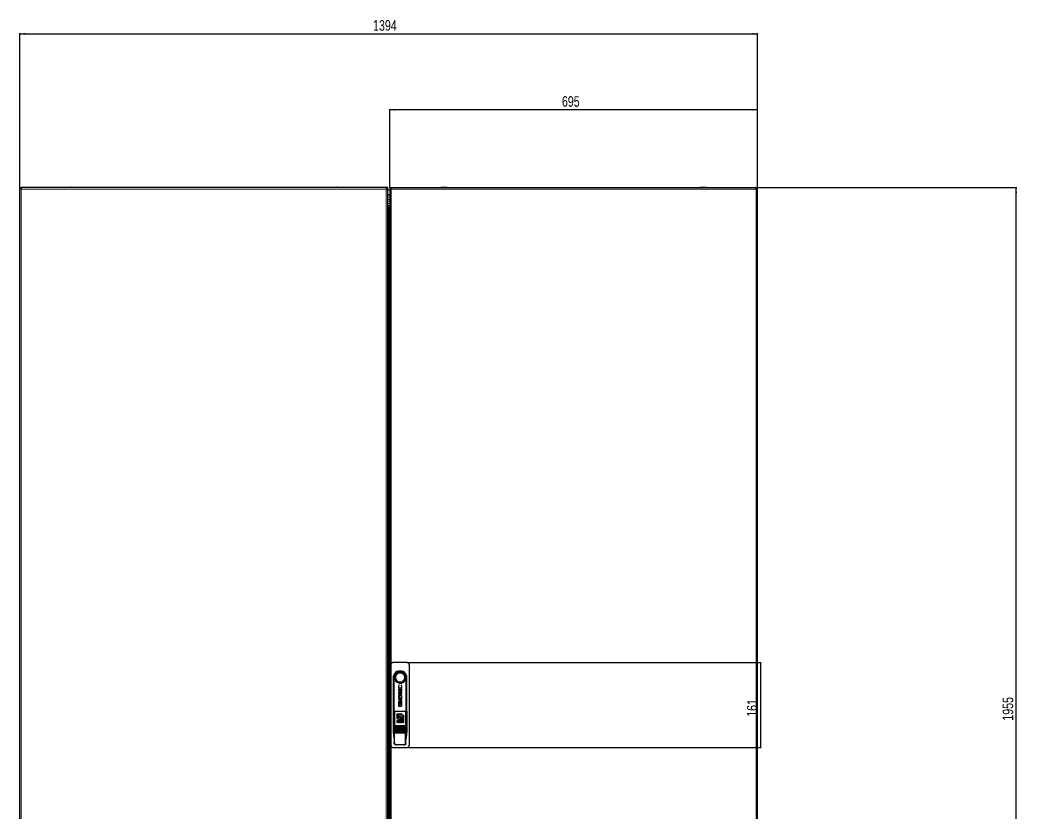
# Model space of a CAD drawing. Header units: millimetres. Extents: x -1414 to 3358, y -1920 to 1219.
# Drawn here: x 1473 to 3358, y -423 to 1073 of the extents above; entities that cross this region are included whole.
import ezdxf

# ---------------------------------------------------------------- set-up
doc = ezdxf.new("R2010")
doc.units = ezdxf.units.MM
doc.layers.add('FORMAT', color=7, linetype='Continuous')
doc.styles.add('SLDTEXTSTYLE0', font='TXT', dxfattribs={"width": 0.75})
doc.dimstyles.new('SLDDIMSTYLE0', dxfattribs={"dimtxt": 20, "dimasz": 10, "dimexe": 0, "dimexo": 0.0625, "dimgap": 5, "dimtad": 2, "dimdec": 1, "dimrnd": 1e-09, "dimzin": 12, "dimdsep": 46, "dimtxsty": 'SLDTEXTSTYLE0', "dimsah": 1, "dimcen": 0.09, "dimadec": 0, "dimazin": 3, "dimtfac": 1, "dimtofl": 0, "dimtmove": 0, "dimatfit": 3, "dimfxl": 0, "dimfrac": 2, "dimtolj": 1, "dimtzin": 12, "dimarcsym": 0})

# ---------------------------------------------------------------- blocks, each defined once
blk = doc.blocks.new('_D')
at = {"layer": 'FORMAT'}
for p, q in [((2865, 756.3), (3357.2, 756.3)), ((3356.2, -1198.7), (3356.2, 756.3)), ((2865, -1198.7), (3357.2, -1198.7))]:
    blk.add_line(p, q, dxfattribs=at)
for points in [[(3356.2, 756.3), (3354.7, 746.3), (3357.7, 746.3)], [(3356.2, -1198.7), (3357.7, -1188.7), (3354.7, -1188.7)]]:
    blk.add_solid(points, dxfattribs=at)
at = {"layer": 'FORMAT', "insert": (3330.4, -250.8), "char_height": 20, "attachment_point": 1, "rotation": 90, "style": 'SLDTEXTSTYLE0'}
blk.add_mtext('1955', dxfattribs=at)
blk = doc.blocks.new('_D_1')
at = {"layer": 'FORMAT'}
for p, q in [((1473.3, 756.3), (1473.3, 1048)), ((1473.3, 1047), (2867.3, 1047)), ((2867.3, 756.3), (2867.3, 1048))]:
    blk.add_line(p, q, dxfattribs=at)
for points in [[(1473.3, 1047), (1483.3, 1045.5), (1483.3, 1048.6)], [(2867.3, 1047), (2857.3, 1048.6), (2857.3, 1045.5)]]:
    blk.add_solid(points, dxfattribs=at)
at = {"layer": 'FORMAT', "insert": (2140.7, 1072.8), "char_height": 20, "attachment_point": 1, "style": 'SLDTEXTSTYLE0'}
blk.add_mtext('1394', dxfattribs=at)
blk = doc.blocks.new('_D_2')
at = {"layer": 'FORMAT'}
for p, q in [((2172.3, 756.3), (2172.3, 904.3)), ((2867.3, 903.3), (2172.3, 903.3)), ((2867.3, 756.3), (2867.3, 904.3))]:
    blk.add_line(p, q, dxfattribs=at)
for points in [[(2172.3, 903.3), (2182.3, 901.7), (2182.3, 904.8)], [(2867.3, 903.3), (2857.3, 904.8), (2857.3, 901.7)]]:
    blk.add_solid(points, dxfattribs=at)
at = {"layer": 'FORMAT', "insert": (2497.6, 929.1), "char_height": 20, "attachment_point": 1, "style": 'SLDTEXTSTYLE0'}
blk.add_mtext('695', dxfattribs=at)
blk = doc.blocks.new('_D_3')
at = {"layer": 'FORMAT'}
for p, q in [((2203.8, -140.7), (2874.1, -140.7)), ((2873.1, -140.7), (2873.1, -301.7)), ((2203.8, -301.7), (2874.1, -301.7))]:
    blk.add_line(p, q, dxfattribs=at)
for points in [[(2873.1, -140.7), (2871.6, -150.7), (2874.6, -150.7)], [(2873.1, -301.7), (2874.6, -291.7), (2871.6, -291.7)]]:
    blk.add_solid(points, dxfattribs=at)
at = {"layer": 'FORMAT', "insert": (2847.3, -243.4), "char_height": 20, "attachment_point": 1, "rotation": 90, "style": 'SLDTEXTSTYLE0'}
blk.add_mtext('161', dxfattribs=at)

msp = doc.modelspace()

# ---------------------------------------------------------------- linework, layer by layer
at = {"color": 7, "linetype": 'Continuous', "lineweight": 25}
for p, q in [((1473.28, 756.28), (1475.28, 756.28)), ((1473.28, -1198.72), (1473.28, 756.28)), ((1475.58, 754.28), (1475.58, 756.28)), ((2165.98, 756.28), (1475.58, 756.28)), ((1569.53, 757.03), (1569.53, 756.28)), ((1569.78, 757.28), (1580.78, 757.28)), ((1581.03, 756.28), (1581.03, 757.03)), ((2060.53, 757.03), (2060.53, 756.28)), ((2060.78, 757.28), (2063.27, 757.28)), ((2063.27, 757.28), (2071.78, 757.28)), ((2072.03, 756.28), (2072.03, 757.03)), ((2165.98, 756.28), (2165.98, 754.28)), ((2168.28, 756.28), (2166.28, 756.28)), ((2168.28, -1198.72), (2168.28, 756.28)), ((2172.28, 756.28), (2174.28, 756.28)), ((2172.28, 756.28), (2172.28, -1198.72)), ((2174.58, 756.28), (2174.58, 754.57)), ((2174.58, 756.28), (2864.98, 756.28)), ((2268.53, 757.03), (2268.53, 756.28)), ((2268.78, 757.28), (2279.78, 757.28)), ((2280.03, 756.28), (2280.03, 757.03)), ((2759.53, 757.03), (2759.53, 756.28)), ((2759.78, 757.28), (2762.27, 757.28)), ((2762.27, 757.28), (2770.78, 757.28)), ((2771.03, 756.28), (2771.03, 757.03)), ((2864.98, 754.58), (2864.98, 756.28)), ((2867.28, 756.28), (2865.28, 756.28)), ((2867.28, -1198.72), (2867.28, 756.28)), ((2172.28, 751.28), (2168.28, 751.28)), ((2168.82, 722.48), (2168.28, 722.48)), ((2168.41, 718.48), (2168.28, 718.48)), ((2174.28, -146.22), (2174.28, -296.22)), ((2203.78, -140.72), (2179.78, -140.72)), ((2209.28, -296.22), (2209.28, -146.22)), ((2178.78, -169.72), (2178.78, -272.72)), ((2180.78, -232.72), (2180.78, -172.72)), ((2180.78, -172.72), (2180.78, -172.72)), ((2189.08, -183.04), (2188.55, -186.2)), ((2190.16, -183.42), (2189.08, -183.04)), ((2190.16, -183.71), (2190.16, -183.42)), ((2194.57, -183.44), (2193.76, -183.16)), ((2193.76, -183.16), (2193.76, -183.39)), ((2195, -186.22), (2194.57, -183.44)), ((2202.78, -172.72), (2202.78, -232.72)), ((2202.78, -172.72), (2202.78, -172.72)), ((2204.78, -272.72), (2204.78, -169.72)), ((2191.42, -195.39), (2188.63, -191.59)), ((2188.63, -191.59), (2188.63, -193.28)), ((2188.63, -193.28), (2191.59, -197.27)), ((2191.59, -197.27), (2188.63, -197.27)), ((2188.63, -197.27), (2188.63, -199.5)), ((2188.63, -199.5), (2194.92, -199.5)), ((2188.64, -205.9), (2188.64, -210.13)), ((2189.59, -205.24), (2189.51, -206.21)), ((2189.51, -206.21), (2189.51, -207.77)), ((2194.92, -191.5), (2191.42, -195.39)), ((2192.28, -197.27), (2194.92, -194.24)), ((2194.92, -197.27), (2192.28, -197.27)), ((2194.15, -207.77), (2194.15, -206.35)), ((2194.9, -205.08), (2194.72, -203.46)), ((2194.93, -206.08), (2194.9, -205.08)), ((2194.92, -194.24), (2194.92, -191.5)), ((2194.92, -199.5), (2194.92, -197.27)), ((2194.93, -206.1), (2194.93, -206.08)), ((2194.93, -206.12), (2194.93, -206.1)), ((2194.93, -210.13), (2194.93, -206.12)), ((2188.63, -214.72), (2188.63, -222.57)), ((2188.64, -210.13), (2194.93, -210.13)), ((2189.14, -221.1), (2189.14, -214.86)), ((2189.14, -214.86), (2189.72, -214.86)), ((2194.44, -221.1), (2189.14, -221.1)), ((2189.72, -214.07), (2189.29, -214.07)), ((2189.29, -223.22), (2194.26, -223.22)), ((2189.51, -207.77), (2194.15, -207.77)), ((2189.72, -214.86), (2189.72, -214.07)), ((2191.45, -218.04), (2191.72, -217.9)), ((2191.74, -212.36), (2191.51, -212.22)), ((2191.65, -218.51), (2192.33, -218.51)), ((2192.48, -211.84), (2191.81, -211.84)), ((2191.87, -217.78), (2192.11, -217.51)), ((2192.11, -212.77), (2191.88, -212.49)), ((2192.22, -215.14), (2192.49, -213.58)), ((2192.5, -216.71), (2192.22, -215.14)), ((2192.49, -213.58), (2192.26, -213.01)), ((2192.27, -217.27), (2192.5, -216.71)), ((2192.72, -218.51), (2193.42, -218.51)), ((2193.57, -211.84), (2192.87, -211.84)), ((2194.44, -217.42), (2194.44, -221.1)), ((2194.92, -222.57), (2194.92, -214.72)), ((2178.81, -232.72), (2178.81, -273.22)), ((2178.81, -232.72), (2181.44, -232.72)), ((2181.44, -232.72), (2202.12, -232.72)), ((2181.44, -232.72), (2181.44, -260.72)), ((2185.43, -237.72), (2195.2, -237.72)), ((2185.43, -237.72), (2185.43, -247.48)), ((2187.39, -239.67), (2187.39, -245.53)), ((2187.39, -239.67), (2193.24, -239.67)), ((2188.36, -240.65), (2188.36, -245.53)), ((2193.24, -240.65), (2188.36, -240.65)), ((2190.31, -242.6), (2190.31, -245.53)), ((2190.31, -242.6), (2193.24, -242.6)), ((2193.24, -239.67), (2193.24, -240.65)), ((2193.24, -242.6), (2193.24, -245.53)), ((2195.2, -237.72), (2195.2, -240.65)), ((2195.2, -240.65), (2198.12, -240.65)), ((2195.2, -242.6), (2195.2, -247.48)), ((2195.2, -242.6), (2196.17, -242.6)), ((2196.17, -242.6), (2196.17, -248.45)), ((2198.12, -240.65), (2198.12, -250.41)), ((2202.12, -232.72), (2202.12, -260.72)), ((2202.12, -232.72), (2204.74, -232.72)), ((2204.74, -232.72), (2204.74, -273.22)), ((2181.18, -260.82), (2181.38, -260.82)), ((2202.17, -260.82), (2181.38, -260.82)), ((2202.17, -262.22), (2181.38, -262.22)), ((2202.17, -263.62), (2181.38, -263.62)), ((2188.36, -247.48), (2185.43, -247.48)), ((2187.5, -251.28), (2185.44, -251.28)), ((2185.44, -251.28), (2185.44, -254.25)), ((2185.44, -254.25), (2186.31, -254.25)), ((2186.31, -251.77), (2186.31, -252.57)), ((2186.31, -251.77), (2187.38, -251.77)), ((2187.34, -252.57), (2186.31, -252.57)), ((2186.31, -253.07), (2186.31, -254.25)), ((2186.31, -253.07), (2187.24, -253.07)), ((2188.36, -245.53), (2187.39, -245.53)), ((2187.87, -253.55), (2187.89, -253.87)), ((2188.02, -254.25), (2188.98, -254.25)), ((2188.36, -247.48), (2188.36, -250.41)), ((2198.12, -250.41), (2188.36, -250.41)), ((2188.81, -253.81), (2188.79, -253.46)), ((2188.81, -253.81), (2188.81, -253.83)), ((2188.98, -254.16), (2188.98, -254.25)), ((2190.82, -251.28), (2189.28, -254.25)), ((2189.28, -254.25), (2190.22, -254.25)), ((2190.22, -254.25), (2190.5, -253.64)), ((2193.24, -245.53), (2190.31, -245.53)), ((2190.31, -247.48), (2190.31, -248.45)), ((2190.31, -247.48), (2195.2, -247.48)), ((2196.17, -248.45), (2190.31, -248.45)), ((2190.5, -253.64), (2192.17, -253.64)), ((2190.74, -253.15), (2191.33, -251.88)), ((2191.93, -253.15), (2190.74, -253.15)), ((2191.84, -251.28), (2190.82, -251.28)), ((2191.33, -251.88), (2191.93, -253.15)), ((2193.4, -254.25), (2191.84, -251.28)), ((2192.17, -253.64), (2192.47, -254.25)), ((2192.47, -254.25), (2193.4, -254.25)), ((2195.16, -251.28), (2193.85, -251.28)), ((2193.85, -251.28), (2193.85, -254.25)), ((2193.85, -254.25), (2194.69, -254.25)), ((2194.69, -251.85), (2194.69, -254.25)), ((2194.69, -251.85), (2195.57, -254.25)), ((2196.02, -253.54), (2195.16, -251.28)), ((2195.57, -254.25), (2196.48, -254.25)), ((2196.87, -251.28), (2196.02, -253.54)), ((2196.48, -254.25), (2197.36, -251.85)), ((2198.19, -251.28), (2196.87, -251.28)), ((2197.36, -251.85), (2197.36, -254.25)), ((2197.36, -254.25), (2198.19, -254.25)), ((2198.19, -251.28), (2198.19, -254.25)), ((2202.17, -260.82), (2202.38, -260.82)), ((2178.81, -273.22), (2181.44, -273.22)), ((2178.81, -273.72), (2181.44, -273.72)), ((2180.78, -273.72), (2180.78, -273.22)), ((2202.17, -265.02), (2181.38, -265.02)), ((2202.17, -266.42), (2181.38, -266.42)), ((2202.17, -267.82), (2181.38, -267.82)), ((2202.17, -269.22), (2181.38, -269.22)), ((2202.17, -270.62), (2181.38, -270.62)), ((2181.44, -271.92), (2181.44, -273.22)), ((2181.44, -273.22), (2202.12, -273.22)), ((2181.44, -293.72), (2181.44, -273.72)), ((2181.44, -273.72), (2202.12, -273.72)), ((2202.12, -271.92), (2202.12, -273.22)), ((2202.12, -273.22), (2204.74, -273.22)), ((2202.12, -293.72), (2202.12, -273.72)), ((2202.12, -273.72), (2204.74, -273.72)), ((2202.78, -273.22), (2202.78, -273.72)), ((2180.82, -293.72), (2180.82, -290.63)), ((2185.05, -296.72), (2184.12, -296.72)), ((2198.51, -296.72), (2185.05, -296.72)), ((2199.44, -296.72), (2198.51, -296.72)), ((2202.74, -293.72), (2202.74, -290.63)), ((2179.78, -301.72), (2203.78, -301.72))]:
    msp.add_line(p, q, dxfattribs=at)
at = {"color": 8, "linetype": 'Continuous', "lineweight": 18}
for p, q in [((1581.03, 757.03), (1569.53, 757.03)), ((2063.13, 757.03), (2060.53, 757.03)), ((2072.03, 757.03), (2063.13, 757.03)), ((2280.03, 757.03), (2268.53, 757.03)), ((2762.13, 757.03), (2759.53, 757.03)), ((2771.03, 757.03), (2762.13, 757.03)), ((1475.88, 753.68), (1475.88, -1196.12)), ((2165.68, 753.68), (1475.88, 753.68)), ((2165.68, -1196.12), (2165.68, 753.68)), ((2172.28, 743.56), (2168.28, 743.56)), ((2172.28, 742.11), (2168.28, 742.11)), ((2172.28, 738.34), (2168.28, 738.34)), ((2864.68, 753.68), (2174.88, 753.68)), ((2174.88, 753.68), (2174.88, -143.88)), ((2864.68, -1196.12), (2864.68, 753.68)), ((2172.28, 734.02), (2168.28, 734.02)), ((2172.28, 730.79), (2168.28, 730.79)), ((2172.28, 726.47), (2168.28, 726.47)), ((2169.29, -1165.85), (2169.29, 723.41)), ((2169.76, 723.43), (2169.76, -1165.87)), ((2170.33, -1165.53), (2170.33, 723.1)), ((2171.68, 723.1), (2171.68, -1165.53)), ((2181.44, -260.72), (2202.12, -260.72)), ((2174.88, -298.56), (2174.88, -1196.12)), ((2180.82, -293.72), (2181.44, -293.72)), ((2202.12, -293.72), (2202.74, -293.72))]:
    msp.add_line(p, q, dxfattribs=at)
at = {"color": 7, "linetype": 'Continuous', "lineweight": 25}
for centre, radius, start, end in [((1569.78, 757.03), 0.25, 90, 180), ((1580.78, 757.03), 0.25, 0, 90), ((2060.78, 757.03), 0.25, 90, 180), ((2071.78, 757.03), 0.25, 0, 90), ((2268.78, 757.03), 0.25, 90, 180), ((2279.78, 757.03), 0.25, 0, 90), ((2759.78, 757.03), 0.25, 90, 180), ((2770.78, 757.03), 0.25, 0, 90), ((2191.78, -169.72), 13, 144.60565, 180), ((2191.78, -169.72), 11.4, 344.74488, 195.25752), ((2191.78, -169.72), 13, 35.39435, 144.60565), ((2191.78, -169.72), 13, 0, 35.39435), ((2191.78, -272.72), 13, 180, 184.41172), ((2191.78, -272.72), 13, 355.58829, 0)]:
    msp.add_arc(centre, radius, start, end, dxfattribs=at)
for points in [[(1473.28, 756.28), (1473.32, 756.07), (1473.4, 755.63), (1474, 754.98), (1474.86, 754.33), (1475.54, 753.9), (1475.88, 753.68)], [(1475.28, 756.28), (1475.32, 755.85), (1475.39, 754.98), (1475.72, 754.12), (1475.88, 753.68)], [(1475.88, 753.68), (1475.85, 754.02), (1475.8, 754.7), (1475.73, 755.56), (1475.65, 756.17), (1475.6, 756.24), (1475.58, 756.28)], [(1475.88, 753.68), (1475.85, 753.76), (1475.8, 753.92), (1475.73, 754.12), (1475.65, 754.26), (1475.6, 754.27), (1475.58, 754.28)], [(2165.68, 753.68), (2166.02, 753.9), (2166.7, 754.33), (2167.56, 754.98), (2168.16, 755.63), (2168.24, 756.07), (2168.28, 756.28)], [(2165.98, 756.28), (2165.95, 756.24), (2165.9, 756.17), (2165.83, 755.56), (2165.75, 754.7), (2165.7, 754.02), (2165.68, 753.68)], [(2165.68, 753.68), (2165.84, 754.12), (2166.17, 754.98), (2166.24, 755.85), (2166.28, 756.28)], [(2165.98, 754.28), (2165.95, 754.27), (2165.9, 754.26), (2165.83, 754.12), (2165.75, 753.92), (2165.7, 753.76), (2165.68, 753.68)], [(2174.88, 753.68), (2174.85, 754.02), (2174.8, 754.7), (2174.73, 755.56), (2174.65, 756.17), (2174.6, 756.24), (2174.58, 756.28)], [(2864.98, 756.28), (2864.95, 756.24), (2864.9, 756.17), (2864.83, 755.56), (2864.75, 754.7), (2864.7, 754.02), (2864.68, 753.68)]]:
    msp.add_open_spline(points, degree=3, dxfattribs=at)
for points, knots in [([(2172.28, 756.28), (2172.31, 756.1), (2172.37, 755.69), (2172.9, 755.07), (2173.78, 754.38), (2174.5, 753.92), (2174.88, 753.68)], [0, 0, 0, 0, 0.2135062, 0.4683221, 0.7232409, 1, 1, 1, 1]), ([(2174.28, 756.28), (2174.31, 755.9), (2174.35, 755.28), (2174.61, 754.42), (2174.79, 753.93), (2174.88, 753.68)], [0, 0, 0, 0, 0.4375, 0.7156903, 1, 1, 1, 1]), ([(2864.68, 753.68), (2864.97, 753.87), (2865.6, 754.27), (2866.46, 754.89), (2867.14, 755.58), (2867.23, 756.04), (2867.28, 756.28)], [0, 0, 0, 0, 0.2113527, 0.4661677, 0.7210903, 1, 1, 1, 1]), ([(2864.68, 753.68), (2864.82, 754.06), (2865.04, 754.68), (2865.24, 755.55), (2865.27, 756.04), (2865.28, 756.28)], [0, 0, 0, 0, 0.43750004, 0.71569026, 1, 1, 1, 1]), ([(2179.78, -140.72), (2179.16, -140.78), (2177.92, -140.9), (2176.28, -141.85), (2175.03, -143.24), (2174.37, -144.79), (2174.31, -145.81), (2174.28, -146.22)], [0, 0, 0, 0, 0.2146939, 0.4293877, 0.6440816, 0.8587754, 1, 1, 1, 1]), ([(2209.28, -146.22), (2209.22, -145.6), (2209.1, -144.36), (2208.15, -142.71), (2206.75, -141.47), (2205.21, -140.81), (2204.18, -140.74), (2203.78, -140.72)], [0, 0, 0, 0, 0.2146898, 0.4293796, 0.6440728, 0.8587666, 1, 1, 1, 1]), ([(2202.78, -172.72), (2202.7, -172.86), (2202.6, -173.06), (2202.41, -173), (2202.36, -172.93), (2202.34, -172.94), (2202.31, -172.98), (2202.23, -173.12), (2201.97, -173.72), (2201.29, -175.23), (2199.62, -177.4), (2196.77, -179.42), (2193.16, -180.47), (2189.36, -180.3), (2185.82, -178.9), (2183.27, -176.67), (2181.94, -174.61), (2181.45, -173.38), (2181.27, -173.01), (2181.23, -172.96), (2181.21, -172.93), (2181.18, -172.95), (2181.09, -173.02), (2180.92, -173.05), (2180.83, -172.84), (2180.78, -172.72)], [0, 0, 0, 0, 0.0606924, 0.0805589, 0.0842327, 0.0858551, 0.088471, 0.0918895, 0.1038086, 0.1490341, 0.2394014, 0.348151, 0.4589406, 0.5711838, 0.6838346, 0.7958468, 0.8697554, 0.9066852, 0.9101249, 0.9128346, 0.9146791, 0.9165483, 0.9244032, 0.9559527, 1, 1, 1, 1]), ([(2188.55, -186.2), (2188.58, -186.79), (2188.63, -187.97), (2189.13, -189.68), (2189.87, -190.99), (2190.7, -191.64), (2191.25, -191.87), (2191.55, -191.89), (2191.7, -191.91)], [0, 0, 0, 0, 0.25028229, 0.49939327, 0.74879065, 0.8746994, 0.93728619, 1, 1, 1, 1]), ([(2189.38, -186.14), (2189.41, -185.7), (2189.47, -184.83), (2189.93, -184.08), (2190.16, -183.71)], [0, 0, 0, 0, 0.50096338, 1, 1, 1, 1]), ([(2191.85, -189.4), (2191.66, -189.38), (2191.29, -189.35), (2190.77, -189.09), (2190.33, -188.74), (2189.86, -188.15), (2189.46, -187.27), (2189.4, -186.52), (2189.38, -186.14)], [0, 0, 0, 0, 0.1244159, 0.2483566, 0.3739824, 0.5001693, 0.7493996, 1, 1, 1, 1]), ([(2191.7, -191.91), (2192.01, -191.88), (2192.62, -191.82), (2193.45, -191.36), (2194.06, -190.66), (2194.61, -189.56), (2194.95, -188.05), (2194.99, -186.83), (2195, -186.22)], [0, 0, 0, 0, 0.1252623, 0.2501242, 0.3753839, 0.500707, 0.7503222, 1, 1, 1, 1]), ([(2194.32, -186.14), (2194.29, -186.52), (2194.24, -187.27), (2193.84, -188.14), (2193.37, -188.73), (2192.94, -189.09), (2192.42, -189.35), (2192.04, -189.38), (2191.85, -189.4)], [0, 0, 0, 0, 0.2499646, 0.4978209, 0.6230141, 0.7485813, 0.8742843, 1, 1, 1, 1]), ([(2193.76, -183.39), (2193.93, -183.84), (2194.26, -184.72), (2194.3, -185.67), (2194.32, -186.14)], [0, 0, 0, 0, 0.5000842, 1, 1, 1, 1]), ([(2189.29, -202.37), (2189.16, -202.64), (2188.9, -203.19), (2188.7, -204.39), (2188.66, -205.3), (2188.64, -205.9)], [0, 0, 0, 0, 0.249362, 0.4996719, 1, 1, 1, 1]), ([(2194.72, -203.46), (2194.63, -203.16), (2194.45, -202.56), (2193.94, -201.77), (2193.25, -201.13), (2192.4, -200.73), (2191.45, -200.69), (2190.55, -201), (2189.81, -201.6), (2189.46, -202.11), (2189.29, -202.37)], [0, 0, 0, 0, 0.12555678, 0.25013967, 0.37547693, 0.50006843, 0.62441942, 0.74937733, 0.87407057, 1, 1, 1, 1]), ([(2191.8, -203.22), (2191.52, -203.23), (2191.09, -203.24), (2190.55, -203.42), (2190.19, -203.67), (2189.95, -204.02), (2189.74, -204.54), (2189.65, -204.96), (2189.59, -205.24)], [0, 0, 0, 0, 0.2494324, 0.37514, 0.4993561, 0.6234585, 0.749245, 1, 1, 1, 1]), ([(2194.15, -206.35), (2194.14, -205.97), (2194.12, -205.23), (2193.92, -204.27), (2193.44, -203.67), (2192.77, -203.27), (2192.19, -203.24), (2191.8, -203.22)], [0, 0, 0, 0, 0.2484271, 0.4973724, 0.6229029, 0.7485104, 1, 1, 1, 1]), ([(2189.29, -214.07), (2189.21, -214.08), (2189.04, -214.1), (2188.82, -214.25), (2188.69, -214.43), (2188.64, -214.59), (2188.64, -214.68), (2188.63, -214.72)], [0, 0, 0, 0, 0.2494454, 0.4989987, 0.7485105, 0.8738593, 1, 1, 1, 1]), ([(2188.63, -222.57), (2188.64, -222.61), (2188.64, -222.7), (2188.69, -222.86), (2188.82, -223.04), (2189.04, -223.19), (2189.21, -223.21), (2189.29, -223.22)], [0, 0, 0, 0, 0.1253881, 0.2505914, 0.5001924, 0.7498055, 1, 1, 1, 1]), ([(2191.51, -212.22), (2191.38, -212.28), (2191.12, -212.41), (2190.71, -212.82), (2190.35, -213.45), (2190.1, -214.28), (2190.08, -214.85), (2190.06, -215.14)], [0, 0, 0, 0, 0.1246003, 0.2489765, 0.5004054, 0.7493329, 1, 1, 1, 1]), ([(2190.06, -215.14), (2190.07, -215.42), (2190.1, -215.98), (2190.34, -216.8), (2190.68, -217.42), (2191.08, -217.84), (2191.33, -217.97), (2191.45, -218.04)], [0, 0, 0, 0, 0.2487307, 0.4973773, 0.750528, 0.8752331, 1, 1, 1, 1]), ([(2190.57, -215.14), (2190.62, -214.62), (2190.69, -213.84), (2191.15, -212.88), (2191.54, -212.54), (2191.74, -212.36)], [0, 0, 0, 0, 0.4989654, 0.749922, 1, 1, 1, 1]), ([(2191.72, -217.9), (2191.52, -217.73), (2191.14, -217.38), (2190.69, -216.43), (2190.62, -215.65), (2190.57, -215.14)], [0, 0, 0, 0, 0.2495753, 0.5008418, 1, 1, 1, 1]), ([(2191.88, -212.49), (2191.71, -212.66), (2191.37, -213.02), (2190.98, -213.92), (2190.92, -214.65), (2190.87, -215.14)], [0, 0, 0, 0, 0.2501927, 0.5001584, 1, 1, 1, 1]), ([(2190.87, -215.14), (2190.91, -215.62), (2190.98, -216.35), (2191.37, -217.25), (2191.7, -217.61), (2191.87, -217.78)], [0, 0, 0, 0, 0.4995843, 0.7495271, 1, 1, 1, 1]), ([(2191.38, -215.14), (2191.41, -214.72), (2191.45, -214.08), (2191.75, -213.28), (2191.99, -212.94), (2192.11, -212.77)], [0, 0, 0, 0, 0.5014603, 0.750257, 1, 1, 1, 1]), ([(2192.11, -217.51), (2191.99, -217.34), (2191.75, -216.99), (2191.46, -216.19), (2191.42, -215.56), (2191.38, -215.14)], [0, 0, 0, 0, 0.2508953, 0.500775, 1, 1, 1, 1]), ([(2193.15, -215.14), (2193.1, -215.79), (2193.02, -216.76), (2192.51, -217.77), (2192.09, -218.28), (2191.8, -218.43), (2191.65, -218.51)], [0, 0, 0, 0, 0.4971459, 0.7483739, 0.8746499, 1, 1, 1, 1]), ([(2192.26, -213.01), (2192.1, -213.35), (2191.76, -214.02), (2191.73, -214.76), (2191.71, -215.14)], [0, 0, 0, 0, 0.49843321, 1, 1, 1, 1]), ([(2191.71, -215.14), (2191.73, -215.52), (2191.76, -216.26), (2192.1, -216.94), (2192.27, -217.27)], [0, 0, 0, 0, 0.5014711, 1, 1, 1, 1]), ([(2191.81, -211.84), (2191.93, -211.93), (2192.19, -212.11), (2192.57, -212.61), (2193.03, -213.59), (2193.1, -214.52), (2193.15, -215.14)], [0, 0, 0, 0, 0.12567833, 0.25113951, 0.5015899, 1, 1, 1, 1]), ([(2192.33, -218.51), (2192.47, -218.43), (2192.76, -218.28), (2193.18, -217.78), (2193.7, -216.76), (2193.77, -215.79), (2193.82, -215.14)], [0, 0, 0, 0, 0.1252924, 0.2510094, 0.5010488, 1, 1, 1, 1]), ([(2193.82, -215.14), (2193.78, -214.52), (2193.71, -213.6), (2193.24, -212.61), (2192.87, -212.11), (2192.61, -211.93), (2192.48, -211.84)], [0, 0, 0, 0, 0.49616807, 0.74770282, 0.87411145, 1, 1, 1, 1]), ([(2194.22, -215.14), (2194.17, -215.79), (2194.09, -216.76), (2193.58, -217.77), (2193.16, -218.28), (2192.86, -218.43), (2192.72, -218.51)], [0, 0, 0, 0, 0.4971542, 0.7483802, 0.8746534, 1, 1, 1, 1]), ([(2192.87, -211.84), (2193, -211.93), (2193.26, -212.11), (2193.63, -212.61), (2194.1, -213.59), (2194.17, -214.52), (2194.22, -215.14)], [0, 0, 0, 0, 0.12567726, 0.25113664, 0.5015854, 1, 1, 1, 1]), ([(2193.42, -218.51), (2193.53, -218.45), (2193.76, -218.34), (2194.13, -217.98), (2194.31, -217.65), (2194.44, -217.42)], [0, 0, 0, 0, 0.2481114, 0.4958631, 1, 1, 1, 1]), ([(2194.92, -214.72), (2194.9, -214.45), (2194.85, -213.9), (2194.56, -213.13), (2194.23, -212.53), (2193.91, -212.08), (2193.68, -211.92), (2193.57, -211.84)], [0, 0, 0, 0, 0.2498218, 0.4993095, 0.7487414, 0.8748789, 1, 1, 1, 1]), ([(2194.26, -223.22), (2194.35, -223.21), (2194.52, -223.19), (2194.74, -223.04), (2194.86, -222.86), (2194.92, -222.7), (2194.92, -222.61), (2194.92, -222.57)], [0, 0, 0, 0, 0.2494374, 0.4989967, 0.7485162, 0.8738601, 1, 1, 1, 1]), ([(2181.43, -262.12), (2181.39, -261.9), (2181.33, -261.58), (2181.24, -261.14), (2181.2, -260.93), (2181.18, -260.82)], [0, 0, 0, 0, 0.49999327, 0.74999583, 1, 1, 1, 1]), ([(2181.43, -263.52), (2181.39, -263.3), (2181.33, -262.98), (2181.24, -262.54), (2181.2, -262.33), (2181.18, -262.22)], [0, 0, 0, 0, 0.4999933, 0.7499958, 1, 1, 1, 1]), ([(2181.43, -264.92), (2181.39, -264.7), (2181.33, -264.38), (2181.24, -263.94), (2181.2, -263.73), (2181.18, -263.62)], [0, 0, 0, 0, 0.4999933, 0.7499958, 1, 1, 1, 1]), ([(2181.38, -260.82), (2181.39, -260.82), (2181.4, -260.81), (2181.42, -260.79), (2181.43, -260.76), (2181.44, -260.73), (2181.44, -260.72), (2181.44, -260.72)], [0, 0, 0, 0, 0.2956914, 0.5686867, 0.7598531, 0.9519121, 1, 1, 1, 1]), ([(2181.38, -262.22), (2181.39, -262.22), (2181.4, -262.21), (2181.42, -262.19), (2181.43, -262.16), (2181.44, -262.13), (2181.44, -262.12), (2181.44, -262.12)], [0, 0, 0, 0, 0.2956914, 0.5686867, 0.7598531, 0.9519121, 1, 1, 1, 1]), ([(2181.38, -263.62), (2181.39, -263.62), (2181.4, -263.61), (2181.42, -263.59), (2181.43, -263.56), (2181.44, -263.53), (2181.44, -263.52), (2181.44, -263.52)], [0, 0, 0, 0, 0.2956914, 0.5686867, 0.7598531, 0.9519121, 1, 1, 1, 1]), ([(2202.12, -262.12), (2200.2, -262.12), (2196.35, -262.12), (2189.42, -262.12), (2184.47, -262.12), (2181.44, -262.12)], [0, 0, 0, 0, 0.2800507, 0.5600468, 1, 1, 1, 1]), ([(2202.12, -263.52), (2200.2, -263.52), (2196.35, -263.52), (2189.42, -263.52), (2184.47, -263.52), (2181.44, -263.52)], [0, 0, 0, 0, 0.2800507, 0.5600468, 1, 1, 1, 1]), ([(2187.24, -253.07), (2187.35, -253.07), (2187.51, -253.08), (2187.69, -253.14), (2187.77, -253.2), (2187.83, -253.31), (2187.86, -253.43), (2187.87, -253.51), (2187.87, -253.55)], [0, 0, 0, 0, 0.3623072, 0.4997618, 0.6038945, 0.7077513, 0.8881589, 1, 1, 1, 1]), ([(2188.03, -252.17), (2188.02, -252.22), (2188.02, -252.3), (2187.96, -252.4), (2187.87, -252.48), (2187.67, -252.57), (2187.48, -252.57), (2187.34, -252.57)], [0, 0, 0, 0, 0.1448477, 0.2595538, 0.3741459, 0.5488424, 1, 1, 1, 1]), ([(2187.38, -251.77), (2187.52, -251.78), (2187.7, -251.79), (2187.9, -251.89), (2187.98, -251.98), (2188.02, -252.08), (2188.03, -252.14), (2188.03, -252.17)], [0, 0, 0, 0, 0.4647786, 0.6394977, 0.7667833, 0.8944855, 1, 1, 1, 1]), ([(2188.9, -252.11), (2188.89, -252.02), (2188.88, -251.86), (2188.77, -251.65), (2188.58, -251.48), (2188.16, -251.3), (2187.77, -251.29), (2187.5, -251.28)], [0, 0, 0, 0, 0.14914118, 0.26413398, 0.37885165, 0.56023249, 1, 1, 1, 1]), ([(2187.89, -253.87), (2187.89, -253.9), (2187.9, -253.97), (2187.92, -254.1), (2187.97, -254.19), (2188.01, -254.24), (2188.02, -254.25)], [0, 0, 0, 0, 0.2561394, 0.5126978, 0.9190221, 1, 1, 1, 1]), ([(2188.27, -252.81), (2188.38, -252.78), (2188.56, -252.73), (2188.76, -252.56), (2188.87, -252.37), (2188.9, -252.21), (2188.9, -252.13), (2188.9, -252.11)], [0, 0, 0, 0, 0.3314728, 0.5464809, 0.7625261, 0.960277, 1, 1, 1, 1]), ([(2188.79, -253.46), (2188.78, -253.35), (2188.76, -253.19), (2188.66, -253), (2188.49, -252.88), (2188.35, -252.83), (2188.27, -252.81)], [0, 0, 0, 0, 0.3364219, 0.5234602, 0.710673, 1, 1, 1, 1]), ([(2188.98, -254.16), (2188.95, -254.14), (2188.9, -254.12), (2188.85, -254.04), (2188.81, -253.94), (2188.81, -253.86), (2188.81, -253.83)], [0, 0, 0, 0, 0.2026304, 0.4204058, 0.7280078, 1, 1, 1, 1]), ([(2202.12, -260.72), (2202.12, -260.73), (2202.12, -260.75), (2202.13, -260.77), (2202.14, -260.8), (2202.16, -260.81), (2202.17, -260.82), (2202.17, -260.82)], [0, 0, 0, 0, 0.1717087, 0.3429843, 0.5250053, 0.735802, 1, 1, 1, 1]), ([(2202.38, -260.82), (2202.36, -260.93), (2202.31, -261.2), (2202.22, -261.63), (2202.16, -261.96), (2202.12, -262.12)], [0, 0, 0, 0, 0.249996, 0.6249953, 1, 1, 1, 1]), ([(2202.12, -262.12), (2202.12, -262.13), (2202.12, -262.15), (2202.13, -262.17), (2202.14, -262.2), (2202.16, -262.21), (2202.17, -262.22), (2202.17, -262.22)], [0, 0, 0, 0, 0.17170867, 0.34298427, 0.5250053, 0.73580203, 1, 1, 1, 1]), ([(2202.38, -262.22), (2202.36, -262.33), (2202.31, -262.6), (2202.22, -263.03), (2202.16, -263.36), (2202.12, -263.52)], [0, 0, 0, 0, 0.249996, 0.6249953, 1, 1, 1, 1]), ([(2202.12, -263.52), (2202.12, -263.53), (2202.12, -263.55), (2202.13, -263.57), (2202.14, -263.6), (2202.16, -263.61), (2202.17, -263.62), (2202.17, -263.62)], [0, 0, 0, 0, 0.1717087, 0.3429843, 0.5250053, 0.735802, 1, 1, 1, 1]), ([(2202.38, -263.62), (2202.36, -263.73), (2202.31, -264), (2202.22, -264.43), (2202.16, -264.76), (2202.12, -264.92)], [0, 0, 0, 0, 0.249996, 0.6249953, 1, 1, 1, 1]), ([(2178.81, -273.72), (2178.92, -274.96), (2179.13, -277.45), (2179.54, -279.99), (2179.75, -281.26)], [0, 0, 0, 0, 0.499713, 1, 1, 1, 1]), ([(2179.75, -281.26), (2179.94, -282.44), (2180.33, -284.81), (2180.76, -288.01), (2180.81, -290.01), (2180.82, -290.63)], [0, 0, 0, 0, 0.40101464, 0.81237094, 1, 1, 1, 1]), ([(2181.43, -266.32), (2181.39, -266.1), (2181.33, -265.78), (2181.24, -265.34), (2181.2, -265.13), (2181.18, -265.02)], [0, 0, 0, 0, 0.4999933, 0.7499958, 1, 1, 1, 1]), ([(2181.43, -267.72), (2181.39, -267.5), (2181.33, -267.18), (2181.24, -266.74), (2181.2, -266.53), (2181.18, -266.42)], [0, 0, 0, 0, 0.4999933, 0.7499958, 1, 1, 1, 1]), ([(2181.43, -269.12), (2181.39, -268.9), (2181.33, -268.58), (2181.24, -268.14), (2181.2, -267.93), (2181.18, -267.82)], [0, 0, 0, 0, 0.4999933, 0.7499958, 1, 1, 1, 1]), ([(2181.43, -270.52), (2181.39, -270.3), (2181.33, -269.98), (2181.24, -269.54), (2181.2, -269.33), (2181.18, -269.22)], [0, 0, 0, 0, 0.4999933, 0.7499958, 1, 1, 1, 1]), ([(2181.43, -271.92), (2181.39, -271.7), (2181.33, -271.38), (2181.24, -270.94), (2181.2, -270.73), (2181.18, -270.62)], [0, 0, 0, 0, 0.4999933, 0.7499958, 1, 1, 1, 1]), ([(2181.38, -265.02), (2181.39, -265.02), (2181.4, -265.01), (2181.42, -264.99), (2181.43, -264.96), (2181.44, -264.93), (2181.44, -264.92), (2181.44, -264.92)], [0, 0, 0, 0, 0.2956914, 0.5686867, 0.7598531, 0.9519121, 1, 1, 1, 1]), ([(2181.38, -266.42), (2181.39, -266.42), (2181.4, -266.41), (2181.42, -266.39), (2181.43, -266.36), (2181.44, -266.33), (2181.44, -266.32), (2181.44, -266.32)], [0, 0, 0, 0, 0.2956914, 0.5686867, 0.7598531, 0.9519121, 1, 1, 1, 1]), ([(2181.38, -267.82), (2181.39, -267.82), (2181.4, -267.81), (2181.42, -267.79), (2181.43, -267.76), (2181.44, -267.73), (2181.44, -267.72), (2181.44, -267.72)], [0, 0, 0, 0, 0.2956914, 0.5686867, 0.7598531, 0.9519121, 1, 1, 1, 1]), ([(2181.38, -269.22), (2181.39, -269.22), (2181.4, -269.21), (2181.42, -269.19), (2181.43, -269.16), (2181.44, -269.13), (2181.44, -269.12), (2181.44, -269.12)], [0, 0, 0, 0, 0.2956914, 0.5686867, 0.7598531, 0.9519121, 1, 1, 1, 1]), ([(2181.38, -270.62), (2181.39, -270.62), (2181.4, -270.61), (2181.42, -270.59), (2181.43, -270.56), (2181.44, -270.53), (2181.44, -270.52), (2181.44, -270.52)], [0, 0, 0, 0, 0.2956914, 0.5686867, 0.7598531, 0.9519121, 1, 1, 1, 1]), ([(2202.12, -264.92), (2200.2, -264.92), (2196.35, -264.92), (2189.42, -264.92), (2184.47, -264.92), (2181.44, -264.92)], [0, 0, 0, 0, 0.2800507, 0.5600468, 1, 1, 1, 1]), ([(2202.12, -266.32), (2200.2, -266.32), (2196.35, -266.32), (2189.42, -266.32), (2184.47, -266.32), (2181.44, -266.32)], [0, 0, 0, 0, 0.2800507, 0.5600468, 1, 1, 1, 1]), ([(2202.12, -267.72), (2200.2, -267.72), (2196.35, -267.72), (2189.42, -267.72), (2184.47, -267.72), (2181.44, -267.72)], [0, 0, 0, 0, 0.28005072, 0.56004677, 1, 1, 1, 1]), ([(2202.12, -269.12), (2200.2, -269.12), (2196.35, -269.12), (2189.42, -269.12), (2184.47, -269.12), (2181.44, -269.12)], [0, 0, 0, 0, 0.2800507, 0.5600468, 1, 1, 1, 1]), ([(2202.12, -270.52), (2200.2, -270.52), (2196.35, -270.52), (2189.42, -270.52), (2184.47, -270.52), (2181.44, -270.52)], [0, 0, 0, 0, 0.2800507, 0.5600468, 1, 1, 1, 1]), ([(2202.12, -271.92), (2200.2, -271.92), (2196.35, -271.92), (2189.42, -271.92), (2184.47, -271.92), (2181.44, -271.92)], [0, 0, 0, 0, 0.2800507, 0.5600468, 1, 1, 1, 1]), ([(2202.12, -264.92), (2202.12, -264.93), (2202.12, -264.95), (2202.13, -264.97), (2202.14, -265), (2202.16, -265.01), (2202.17, -265.02), (2202.17, -265.02)], [0, 0, 0, 0, 0.1717087, 0.3429843, 0.5250053, 0.735802, 1, 1, 1, 1]), ([(2202.38, -265.02), (2202.36, -265.13), (2202.31, -265.4), (2202.22, -265.83), (2202.16, -266.16), (2202.12, -266.32)], [0, 0, 0, 0, 0.249996, 0.6249953, 1, 1, 1, 1]), ([(2202.12, -266.32), (2202.12, -266.33), (2202.12, -266.35), (2202.13, -266.37), (2202.14, -266.4), (2202.16, -266.41), (2202.17, -266.42), (2202.17, -266.42)], [0, 0, 0, 0, 0.1717087, 0.3429843, 0.5250053, 0.735802, 1, 1, 1, 1]), ([(2202.38, -266.42), (2202.36, -266.53), (2202.31, -266.8), (2202.22, -267.23), (2202.16, -267.56), (2202.12, -267.72)], [0, 0, 0, 0, 0.249996, 0.6249953, 1, 1, 1, 1]), ([(2202.12, -267.72), (2202.12, -267.73), (2202.12, -267.75), (2202.13, -267.77), (2202.14, -267.8), (2202.16, -267.81), (2202.17, -267.82), (2202.17, -267.82)], [0, 0, 0, 0, 0.1717087, 0.3429843, 0.5250053, 0.735802, 1, 1, 1, 1]), ([(2202.38, -267.82), (2202.36, -267.93), (2202.31, -268.2), (2202.22, -268.63), (2202.16, -268.96), (2202.12, -269.12)], [0, 0, 0, 0, 0.249996, 0.6249953, 1, 1, 1, 1]), ([(2202.12, -269.12), (2202.12, -269.13), (2202.12, -269.15), (2202.13, -269.17), (2202.14, -269.2), (2202.16, -269.21), (2202.17, -269.22), (2202.17, -269.22)], [0, 0, 0, 0, 0.1717087, 0.3429843, 0.5250053, 0.735802, 1, 1, 1, 1]), ([(2202.38, -269.22), (2202.36, -269.33), (2202.31, -269.6), (2202.22, -270.03), (2202.16, -270.36), (2202.12, -270.52)], [0, 0, 0, 0, 0.249996, 0.6249953, 1, 1, 1, 1]), ([(2202.12, -270.52), (2202.12, -270.53), (2202.12, -270.55), (2202.13, -270.57), (2202.14, -270.6), (2202.16, -270.61), (2202.17, -270.62), (2202.17, -270.62)], [0, 0, 0, 0, 0.1717087, 0.3429843, 0.5250053, 0.735802, 1, 1, 1, 1]), ([(2202.38, -270.62), (2202.36, -270.73), (2202.31, -271), (2202.22, -271.43), (2202.16, -271.76), (2202.12, -271.92)], [0, 0, 0, 0, 0.249996, 0.6249953, 1, 1, 1, 1]), ([(2202.74, -290.63), (2202.75, -289.96), (2202.78, -288.6), (2203.02, -286.33), (2203.38, -283.86), (2203.66, -282.13), (2203.81, -281.26)], [0, 0, 0, 0, 0.2008823, 0.4071697, 0.701581, 1, 1, 1, 1]), ([(2203.81, -281.26), (2204.01, -280), (2204.43, -277.46), (2204.64, -274.96), (2204.74, -273.72)], [0, 0, 0, 0, 0.499209, 1, 1, 1, 1]), ([(2174.28, -296.22), (2174.34, -296.84), (2174.46, -298.07), (2175.41, -299.72), (2176.81, -300.96), (2178.35, -301.62), (2179.37, -301.69), (2179.78, -301.72)], [0, 0, 0, 0, 0.2146898, 0.4293796, 0.6440728, 0.8587666, 1, 1, 1, 1]), ([(2184.12, -296.72), (2183.71, -296.68), (2182.91, -296.6), (2181.85, -296), (2181.13, -295.13), (2180.84, -294.31), (2180.82, -293.84), (2180.82, -293.72)], [0, 0, 0, 0, 0.2441944, 0.4889806, 0.7166564, 0.9231563, 1, 1, 1, 1]), ([(2181.44, -293.72), (2181.47, -294.01), (2181.53, -294.61), (2182, -295.4), (2182.7, -296.07), (2183.7, -296.56), (2184.53, -296.71), (2185, -296.72), (2185.05, -296.72)], [0, 0, 0, 0, 0.1698955, 0.3393802, 0.5190387, 0.7268484, 0.9704723, 1, 1, 1, 1]), ([(2198.51, -296.72), (2199.02, -296.67), (2199.93, -296.58), (2201.04, -295.94), (2201.78, -295.13), (2202.09, -294.34), (2202.12, -293.86), (2202.12, -293.72)], [0, 0, 0, 0, 0.2927041, 0.5265985, 0.7224308, 0.9192671, 1, 1, 1, 1]), ([(2202.74, -293.72), (2202.71, -294.03), (2202.64, -294.67), (2202.15, -295.52), (2201.41, -296.19), (2200.47, -296.64), (2199.78, -296.69), (2199.44, -296.72)], [0, 0, 0, 0, 0.1918411, 0.383469, 0.5809611, 0.7934617, 1, 1, 1, 1]), ([(2203.78, -301.72), (2204.4, -301.66), (2205.63, -301.53), (2207.28, -300.59), (2208.53, -299.19), (2209.19, -297.64), (2209.25, -296.62), (2209.28, -296.22)], [0, 0, 0, 0, 0.2146939, 0.4293877, 0.6440816, 0.8587754, 1, 1, 1, 1])]:
    msp.add_open_spline(points, degree=3, knots=knots, dxfattribs=at)
at = {"color": 8, "linetype": 'Continuous', "lineweight": 18}
for points, knots in [([(2191.78, -179.41), (2191.38, -179.4), (2189.92, -179.34), (2187.45, -178.57), (2184.78, -176.64), (2182.84, -173.9), (2181.86, -170.61), (2182, -167.11), (2183.29, -163.84), (2185.59, -161.23), (2188.26, -159.77), (2191.13, -159.14), (2194.04, -159.33), (2197.05, -160.6), (2199.51, -162.8), (2201.15, -165.73), (2201.78, -169.13), (2201.25, -172.61), (2199.6, -175.73), (2197.04, -178.06), (2194.26, -179.25), (2192.46, -179.37), (2191.78, -179.41)], [0, 0, 0, 0, 0.0191502, 0.070299, 0.1218266, 0.174622, 0.2289631, 0.28448, 0.3403769, 0.3957099, 0.4496776, 0.4842446, 0.535714, 0.5871661, 0.6390358, 0.6923446, 0.7471414, 0.8028841, 0.8586993, 0.9136527, 0.9670758, 1, 1, 1, 1]), ([(2191.78, -177.78), (2192.34, -177.74), (2193.83, -177.64), (2196.12, -176.63), (2198.24, -174.65), (2199.59, -172.01), (2200.02, -169.08), (2199.51, -166.22), (2198.16, -163.74), (2196.13, -161.87), (2193.65, -160.8), (2191.24, -160.64), (2188.88, -161.17), (2186.67, -162.41), (2184.78, -164.62), (2183.72, -167.38), (2183.6, -170.33), (2184.41, -173.11), (2186, -175.43), (2188.2, -177.06), (2190.24, -177.72), (2191.45, -177.77), (2191.78, -177.78)], [0, 0, 0, 0, 0.0325057, 0.08541238, 0.14030498, 0.19649881, 0.25289574, 0.30832146, 0.36196769, 0.41375564, 0.46474054, 0.51554594, 0.54970445, 0.60329342, 0.65870484, 0.71510047, 0.77129769, 0.82619562, 0.87919594, 0.93050405, 0.98109702, 1, 1, 1, 1])]:
    msp.add_open_spline(points, degree=3, knots=knots, dxfattribs=at)

# ---------------------------------------------------------------- dimensions: what is measured, and where the dimension line sits
at = {"layer": 'FORMAT'}
for base, p1, p2, picture, middle in [((2867.28, 1047.04), (1473.28, 756.28), (2867.28, 756.28), '_D_1', (2170.28, 1047.04)), ((2172.28, 903.28), (2867.28, 756.28), (2172.28, 756.28), '_D_2', (2519.78, 903.28))]:
    dim = msp.add_linear_dim(base=base, p1=p1, p2=p2, dimstyle='SLDDIMSTYLE0', dxfattribs=at)
    dim.commit()
    dim.dimension.update_dxf_attribs({"geometry": picture, "text_midpoint": middle, "dimtype": 160})
for base, p1, p2, picture, middle in [((3356.19, 756.28), (2864.98, -1198.72), (2864.98, 756.28), '_D', (3356.19, -221.22)), ((2873.09, -301.72), (2203.78, -140.72), (2203.78, -301.72), '_D_3', (2873.09, -221.22))]:
    dim = msp.add_linear_dim(base=base, p1=p1, p2=p2, angle=90, dimstyle='SLDDIMSTYLE0', dxfattribs=at)
    dim.commit()
    dim.dimension.update_dxf_attribs({"geometry": picture, "text_midpoint": middle, "dimtype": 160})

doc.saveas('drawing.dxf')
